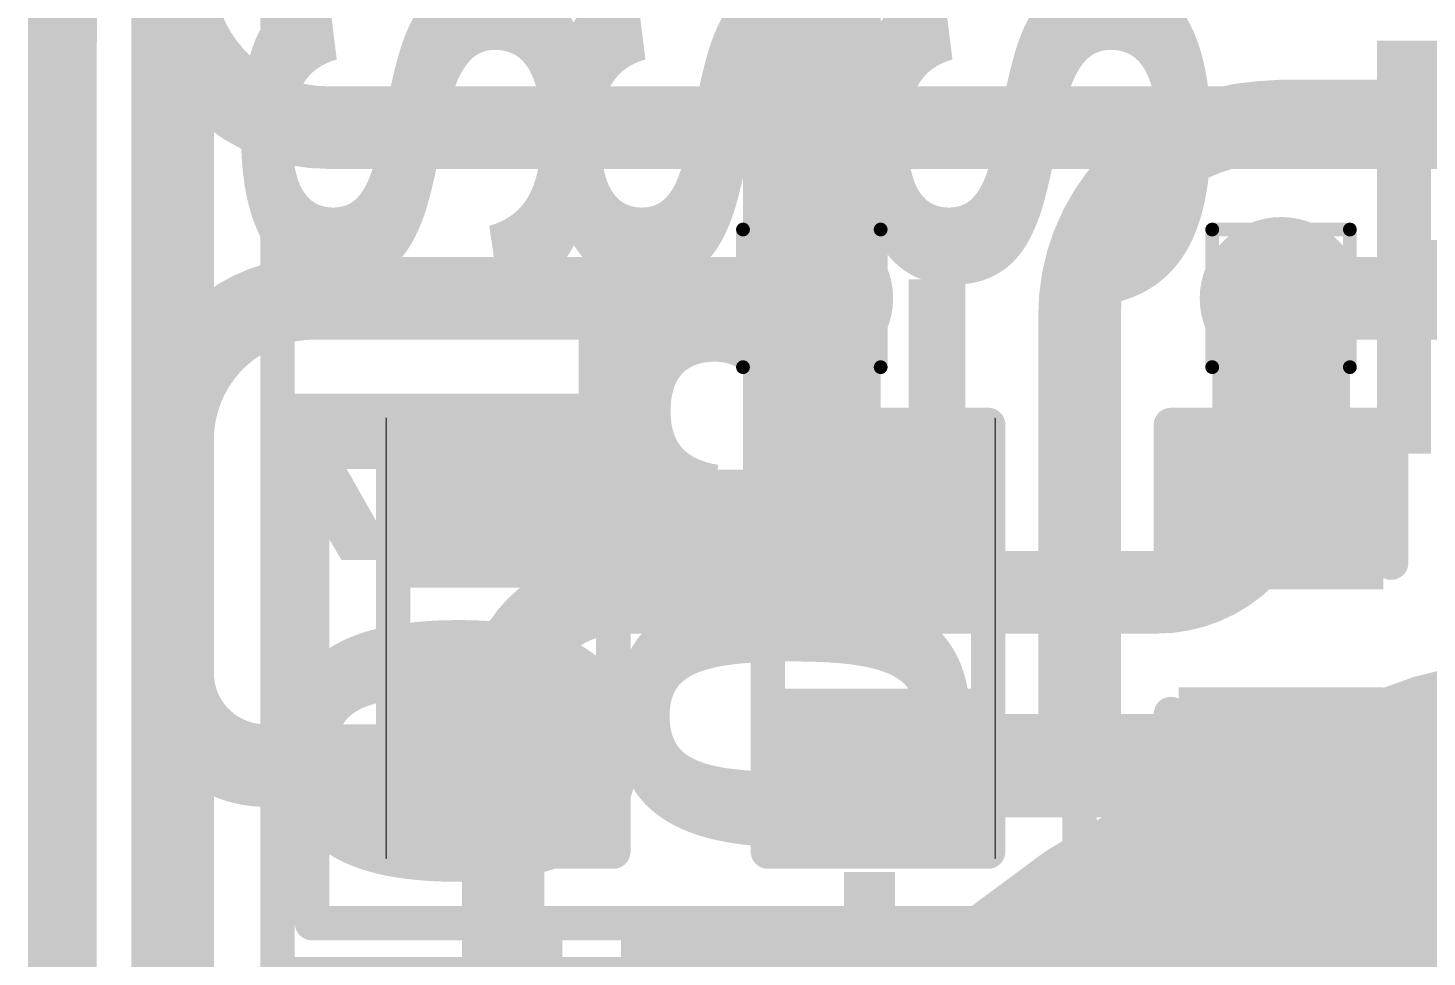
# Model space of a CAD drawing. Header units: inches. Extents: x -17 to 443, y -40 to 218.
# Drawn here: x 139.69 to 144.85, y 7.47 to 10.9 of the extents above; entities that cross this region are included whole.
import ezdxf

# ---------------------------------------------------------------- set-up
doc = ezdxf.new("R2010")
doc.units = ezdxf.units.IN
for name, color, linetype in [('Board Outline', 216, 'Continuous'), ('Bottom Layer', 5, 'Continuous'), ('Bottom Overlay', 54, 'Continuous'), ('Bottom Paste', 16, 'Continuous'), ('Bottom Solder', 6, 'Continuous'), ('Drill Drawing', 1, 'Continuous'), ('Fabrication', 76, 'Continuous'), ('Top Layer', 1, 'Continuous'), ('Top Overlay', 2, 'Continuous'), ('Top Paste', 8, 'Continuous'), ('Top Solder', 216, 'Continuous'), ('Via Holes', 16, 'Continuous')]:
    doc.layers.add(name, color=color, linetype=linetype)
doc.styles.add('Arial', font='', dxfattribs={"height": 0.2})
doc.styles.add('Arial Black_Bold', font='', dxfattribs={"height": 0.2})
doc.styles.get('Arial').set_extended_font_data('Arial')
doc.styles.get('Arial Black_Bold').set_extended_font_data('Arial Black', bold=True)

# ---------------------------------------------------------------- blocks, each defined once
blk = doc.blocks.new('SEMG_PAD_B_67')
at = {"layer": 'Bottom Layer'}
h = blk.add_hatch(color=5, dxfattribs=at)
edge = h.paths.add_edge_path()
edge.add_arc((-2.794e-05, 9.987183479999999), 5.00000016, 0, 360)
at = {"layer": 'Bottom Paste'}
h = blk.add_hatch(color=16, dxfattribs=at)
edge = h.paths.add_edge_path()
edge.add_arc((-2.794e-05, 9.987183479999999), 5.00000016, 0, 360)
at = {"layer": 'Bottom Solder'}
h = blk.add_hatch(color=6, dxfattribs=at)
edge = h.paths.add_edge_path()
edge.add_arc((-2.794e-05, 9.987183479999999), 5.10160016, 0, 360)
at = {"layer": 'Bottom Overlay'}
blk.add_lwpolyline([(5.683262699999999, 10.96579468, 0.127, 0.127, 0), (5.683262699999999, -10.96562958, 0.127, 0.127, 0)], format="xyseb", dxfattribs=at)
blk = doc.blocks.new('S______B______0402_122')
at = {"layer": 'Top Layer'}
for points in [[(-0.6985, -0.3175), (-0.6985, 0.3175), (-0.2412999999999999, 0.3175), (-0.2413, -0.3175)], [(0.2412999999999999, -0.3175), (0.2413, 0.3175), (0.6985, 0.3175), (0.6985, -0.3175)]]:
    blk.add_hatch(color=1, dxfattribs=at).paths.add_polyline_path(points)
at = {"layer": 'Top Paste'}
for points in [[(-0.6985, -0.3175), (-0.6985, 0.3175), (-0.2412999999999999, 0.3175), (-0.2413, -0.3175)], [(0.2412999999999999, -0.3175), (0.2413, 0.3175), (0.6985, 0.3175), (0.6985, -0.3175)]]:
    blk.add_hatch(color=8, dxfattribs=at).paths.add_polyline_path(points)
at = {"layer": 'Top Solder'}
for points in [[(-0.75350116, -0.37250116), (-0.75350116, 0.37250116), (-0.1862988399999999, 0.37250116), (-0.18629884, -0.37250116)], [(0.1862988399999999, -0.37250116), (0.18629884, 0.37250116), (0.75350116, 0.37250116), (0.75350116, -0.37250116)]]:
    blk.add_hatch(color=216, dxfattribs=at).paths.add_polyline_path(points)
at = {"layer": 'Top Overlay'}
for points in [[(-0.7874, 0.4064, 0.127, 0.127, 0), (-0.7874, -0.4064, 0.127, 0.127, 0)], [(-0.7874, 0.4064, 0.127, 0.127, 0), (0.7874, 0.4064, 0.127, 0.127, 0)], [(0.7874, 0.4064, 0.127, 0.127, 0), (0.7874, -0.4064, 0.127, 0.127, 0)], [(-0.7874, -0.4064, 0.127, 0.127, 0), (0.7874, -0.4064, 0.127, 0.127, 0)], [(-0.8128, -0.4318, 0.0032258, 0.0032258, 0), (0.8128, -0.4318, 0.0032258, 0.0032258, 0)]]:
    blk.add_lwpolyline(points, format="xyseb", dxfattribs=at)
for points in [[(-0.8191499999999999, 0.4064, 0.0635, 0.0635, 1), (-0.7556499999999999, 0.4064, 0.0635, 0.0635, 1)], [(-0.8191499999999999, 0.4064, 0.0635, 0.0635, 1), (-0.7556499999999999, 0.4064, 0.0635, 0.0635, 1)], [(0.7556499999999999, 0.4064, 0.0635, 0.0635, 1), (0.8191499999999999, 0.4064, 0.0635, 0.0635, 1)], [(0.7556499999999999, 0.4064, 0.0635, 0.0635, 1), (0.8191499999999999, 0.4064, 0.0635, 0.0635, 1)], [(-0.8191499999999999, -0.4064, 0.0635, 0.0635, 1), (-0.7556499999999999, -0.4064, 0.0635, 0.0635, 1)], [(-0.8191499999999999, -0.4064, 0.0635, 0.0635, 1), (-0.7556499999999999, -0.4064, 0.0635, 0.0635, 1)], [(0.7556499999999999, -0.4064, 0.0635, 0.0635, 1), (0.8191499999999999, -0.4064, 0.0635, 0.0635, 1)], [(0.7556499999999999, -0.4064, 0.0635, 0.0635, 1), (0.8191499999999999, -0.4064, 0.0635, 0.0635, 1)], [(-0.81360518, -0.4318, 0.0016129, 0.0016129, 1), (-0.8119948199999999, -0.4318, 0.0016129, 0.0016129, 1)], [(0.8119948199999999, -0.4318, 0.0016129, 0.0016129, 1), (0.81360518, -0.4318, 0.0016129, 0.0016129, 1)]]:
    blk.add_lwpolyline(points, format="xyseb", close=True, dxfattribs=at)
at = {"layer": 'Top Overlay', "style": 'Arial Black_Bold'}
blk.add_text('SB401', height=1.27, dxfattribs=at).set_placement((1.01177852, -0.46740318))
blk = doc.blocks.new('R___0402_176')
at = {"layer": 'Top Layer'}
for points in [[(-0.6985, -0.3175), (-0.6985, 0.3174999999999999), (-0.2413000000000001, 0.3175), (-0.2412999999999999, -0.3174999999999999)], [(0.2413025400000001, -0.3175), (0.2413025399999999, 0.3174999999999999), (0.6985025399999999, 0.3175), (0.6985025399999999, -0.3174999999999999)]]:
    blk.add_hatch(color=1, dxfattribs=at).paths.add_polyline_path(points)
at = {"layer": 'Top Paste'}
for points in [[(-0.6985, -0.3175), (-0.6985, 0.3174999999999999), (-0.2413000000000001, 0.3175), (-0.2412999999999999, -0.3174999999999999)], [(0.2413025400000001, -0.3175), (0.2413025399999999, 0.3174999999999999), (0.6985025399999999, 0.3175), (0.6985025399999999, -0.3174999999999999)]]:
    blk.add_hatch(color=8, dxfattribs=at).paths.add_polyline_path(points)
at = {"layer": 'Top Solder'}
for points in [[(-0.75350116, -0.3725011600000001), (-0.75350116, 0.3725011599999999), (-0.18629884, 0.3725011600000001), (-0.1862988399999999, -0.3725011599999999)], [(0.1863013800000001, -0.3725011600000001), (0.1863013799999999, 0.3725011599999999), (0.7535037, 0.3725011600000001), (0.7535037, -0.3725011599999999)]]:
    blk.add_hatch(color=216, dxfattribs=at).paths.add_polyline_path(points)
at = {"layer": 'Top Overlay'}
for points in [[(0.7874, 0.4064, 0.127, 0.127, 0), (-0.7874, 0.4064, 0.127, 0.127, 0)], [(-0.7874, -0.4064, 0.127, 0.127, 0), (-0.7874, 0.4064, 0.127, 0.127, 0)], [(0.7874, -0.4064, 0.127, 0.127, 0), (0.7874, 0.4064, 0.127, 0.127, 0)], [(0.7874, -0.4064, 0.127, 0.127, 0), (-0.7874, -0.4064, 0.127, 0.127, 0)], [(0.8128, -0.4318, 0.0032258, 0.0032258, 0), (-0.8127974599999999, -0.4318, 0.0032258, 0.0032258, 0)]]:
    blk.add_lwpolyline(points, format="xyseb", dxfattribs=at)
for points in [[(-0.8191499999999999, 0.4064, 0.0635, 0.0635, 1), (-0.7556499999999999, 0.4064, 0.0635, 0.0635, 1)], [(-0.8191499999999999, 0.4064, 0.0635, 0.0635, 1), (-0.7556499999999999, 0.4064, 0.0635, 0.0635, 1)], [(0.7556499999999999, 0.4064, 0.0635, 0.0635, 1), (0.8191499999999999, 0.4064, 0.0635, 0.0635, 1)], [(0.7556499999999999, 0.4064, 0.0635, 0.0635, 1), (0.8191499999999999, 0.4064, 0.0635, 0.0635, 1)], [(-0.8191499999999999, -0.4064, 0.0635, 0.0635, 1), (-0.7556499999999999, -0.4064, 0.0635, 0.0635, 1)], [(-0.8191499999999999, -0.4064, 0.0635, 0.0635, 1), (-0.7556499999999999, -0.4064, 0.0635, 0.0635, 1)], [(0.7556499999999999, -0.4064, 0.0635, 0.0635, 1), (0.8191499999999999, -0.4064, 0.0635, 0.0635, 1)], [(0.7556499999999999, -0.4064, 0.0635, 0.0635, 1), (0.8191499999999999, -0.4064, 0.0635, 0.0635, 1)], [(-0.8136026399999999, -0.4318, 0.0016129, 0.0016129, 1), (-0.81199228, -0.4318, 0.0016129, 0.0016129, 1)], [(0.8119948199999999, -0.4318, 0.0016129, 0.0016129, 1), (0.81360518, -0.4318, 0.0016129, 0.0016129, 1)]]:
    blk.add_lwpolyline(points, format="xyseb", close=True, dxfattribs=at)
blk = doc.blocks.new('R___0402_177')
at = {"layer": 'Top Layer'}
for points in [[(-0.6985, -0.3175), (-0.6985, 0.3175), (-0.2412999999999999, 0.3175), (-0.2413, -0.3175)], [(0.2412999999999999, -0.3175), (0.2413, 0.3175), (0.6985, 0.3175), (0.6985, -0.3175)]]:
    blk.add_hatch(color=1, dxfattribs=at).paths.add_polyline_path(points)
at = {"layer": 'Top Paste'}
for points in [[(-0.6985, -0.3175), (-0.6985, 0.3175), (-0.2412999999999999, 0.3175), (-0.2413, -0.3175)], [(0.2412999999999999, -0.3175), (0.2413, 0.3175), (0.6985, 0.3175), (0.6985, -0.3175)]]:
    blk.add_hatch(color=8, dxfattribs=at).paths.add_polyline_path(points)
at = {"layer": 'Top Solder'}
for points in [[(-0.75350116, -0.37250116), (-0.75350116, 0.37250116), (-0.1862988399999999, 0.37250116), (-0.18629884, -0.37250116)], [(0.1862988399999999, -0.37250116), (0.18629884, 0.37250116), (0.75350116, 0.37250116), (0.75350116, -0.37250116)]]:
    blk.add_hatch(color=216, dxfattribs=at).paths.add_polyline_path(points)
at = {"layer": 'Top Overlay'}
for points in [[(-0.7874, 0.4064, 0.127, 0.127, 0), (0.7874, 0.4064, 0.127, 0.127, 0)], [(-0.7874, 0.4064, 0.127, 0.127, 0), (-0.7874, -0.4064, 0.127, 0.127, 0)], [(0.7874, 0.4064, 0.127, 0.127, 0), (0.7874, -0.4064, 0.127, 0.127, 0)], [(-0.7874, -0.4064, 0.127, 0.127, 0), (0.7874, -0.4064, 0.127, 0.127, 0)], [(-0.8128, -0.4318, 0.0032258, 0.0032258, 0), (0.8128, -0.4318, 0.0032258, 0.0032258, 0)]]:
    blk.add_lwpolyline(points, format="xyseb", dxfattribs=at)
for points in [[(-0.8191499999999999, 0.4064, 0.0635, 0.0635, 1), (-0.7556499999999999, 0.4064, 0.0635, 0.0635, 1)], [(-0.8191499999999999, 0.4064, 0.0635, 0.0635, 1), (-0.7556499999999999, 0.4064, 0.0635, 0.0635, 1)], [(0.7556499999999999, 0.4064, 0.0635, 0.0635, 1), (0.8191499999999999, 0.4064, 0.0635, 0.0635, 1)], [(0.7556499999999999, 0.4064, 0.0635, 0.0635, 1), (0.8191499999999999, 0.4064, 0.0635, 0.0635, 1)], [(-0.8191499999999999, -0.4064, 0.0635, 0.0635, 1), (-0.7556499999999999, -0.4064, 0.0635, 0.0635, 1)], [(-0.8191499999999999, -0.4064, 0.0635, 0.0635, 1), (-0.7556499999999999, -0.4064, 0.0635, 0.0635, 1)], [(0.7556499999999999, -0.4064, 0.0635, 0.0635, 1), (0.8191499999999999, -0.4064, 0.0635, 0.0635, 1)], [(0.7556499999999999, -0.4064, 0.0635, 0.0635, 1), (0.8191499999999999, -0.4064, 0.0635, 0.0635, 1)], [(-0.81360518, -0.4318, 0.0016129, 0.0016129, 1), (-0.8119948199999999, -0.4318, 0.0016129, 0.0016129, 1)], [(0.8119948199999999, -0.4318, 0.0016129, 0.0016129, 1), (0.81360518, -0.4318, 0.0016129, 0.0016129, 1)]]:
    blk.add_lwpolyline(points, format="xyseb", close=True, dxfattribs=at)
blk = doc.blocks.new('C___0402_243')
at = {"layer": 'Top Layer'}
for points in [[(-0.6985, -0.3175), (-0.6985, 0.3175), (-0.2412999999999999, 0.3175), (-0.2413, -0.3175)], [(0.2412999999999999, -0.3175), (0.2413, 0.3175), (0.6985, 0.3175), (0.6985, -0.3175)]]:
    blk.add_hatch(color=1, dxfattribs=at).paths.add_polyline_path(points)
at = {"layer": 'Top Paste'}
for points in [[(-0.6985, -0.3175), (-0.6985, 0.3175), (-0.2412999999999999, 0.3175), (-0.2413, -0.3175)], [(0.2412999999999999, -0.3175), (0.2413, 0.3175), (0.6985, 0.3175), (0.6985, -0.3175)]]:
    blk.add_hatch(color=8, dxfattribs=at).paths.add_polyline_path(points)
at = {"layer": 'Top Solder'}
for points in [[(-0.7584998799999999, -0.37749988), (-0.7584998799999999, 0.37749988), (-0.18130012, 0.37749988), (-0.18130012, -0.37749988)], [(0.18130012, -0.37749988), (0.18130012, 0.37749988), (0.7584998799999999, 0.37749988), (0.7584998799999999, -0.37749988)]]:
    blk.add_hatch(color=216, dxfattribs=at).paths.add_polyline_path(points)
at = {"layer": 'Top Overlay'}
for points in [[(-0.7874, 0.4064, 0.127, 0.127, 0), (-0.7874, -0.4064, 0.127, 0.127, 0)], [(-0.7874, 0.4064, 0.127, 0.127, 0), (-0.2794, 0.4064, 0.127, 0.127, 0)], [(0.2794, 0.4064, 0.127, 0.127, 0), (0.7874, 0.4064, 0.127, 0.127, 0)], [(0.7874, 0.4064, 0.127, 0.127, 0), (0.7874, -0.4064, 0.127, 0.127, 0)], [(-0.7874, -0.4064, 0.127, 0.127, 0), (-0.2794, -0.4064, 0.127, 0.127, 0)], [(0.2794, -0.4064, 0.127, 0.127, 0), (0.7874, -0.4064, 0.127, 0.127, 0)]]:
    blk.add_lwpolyline(points, format="xyseb", dxfattribs=at)
for points in [[(-0.8191499999999999, 0.4064, 0.0635, 0.0635, 1), (-0.7556499999999999, 0.4064, 0.0635, 0.0635, 1)], [(-0.8191499999999999, 0.4064, 0.0635, 0.0635, 1), (-0.7556499999999999, 0.4064, 0.0635, 0.0635, 1)], [(-0.31115, 0.4064, 0.0635, 0.0635, 1), (-0.24765, 0.4064, 0.0635, 0.0635, 1)], [(0.24765, 0.4064, 0.0635, 0.0635, 1), (0.31115, 0.4064, 0.0635, 0.0635, 1)], [(0.7556499999999999, 0.4064, 0.0635, 0.0635, 1), (0.8191499999999999, 0.4064, 0.0635, 0.0635, 1)], [(0.7556499999999999, 0.4064, 0.0635, 0.0635, 1), (0.8191499999999999, 0.4064, 0.0635, 0.0635, 1)], [(-0.8191499999999999, -0.4064, 0.0635, 0.0635, 1), (-0.7556499999999999, -0.4064, 0.0635, 0.0635, 1)], [(-0.8191499999999999, -0.4064, 0.0635, 0.0635, 1), (-0.7556499999999999, -0.4064, 0.0635, 0.0635, 1)], [(-0.31115, -0.4064, 0.0635, 0.0635, 1), (-0.24765, -0.4064, 0.0635, 0.0635, 1)], [(0.24765, -0.4064, 0.0635, 0.0635, 1), (0.31115, -0.4064, 0.0635, 0.0635, 1)], [(0.7556499999999999, -0.4064, 0.0635, 0.0635, 1), (0.8191499999999999, -0.4064, 0.0635, 0.0635, 1)], [(0.7556499999999999, -0.4064, 0.0635, 0.0635, 1), (0.8191499999999999, -0.4064, 0.0635, 0.0635, 1)]]:
    blk.add_lwpolyline(points, format="xyseb", close=True, dxfattribs=at)

msp = doc.modelspace()

# ---------------------------------------------------------------- hatches: boundary and pattern name
at = {"layer": 'Bottom Layer'}
h = msp.add_hatch(color=5, dxfattribs=at)
edge = h.paths.add_edge_path()
edge.add_arc((142.57733994, 9.904844299999999), 0.2999994, 0, 360)
h = msp.add_hatch(color=5, dxfattribs=at)
edge = h.paths.add_edge_path()
edge.add_arc((144.308703, 9.904844299999999), 0.2999994, 0, 360)
at = {"layer": 'Top Layer'}
h = msp.add_hatch(color=1, dxfattribs=at)
edge = h.paths.add_edge_path()
edge.add_arc((142.57733994, 9.904844299999999), 0.2999994, 0, 360)
h = msp.add_hatch(color=1, dxfattribs=at)
edge = h.paths.add_edge_path()
edge.add_arc((144.308703, 9.904844299999999), 0.2999994, 0, 360)
at = {"layer": 'Via Holes'}
h = msp.add_hatch(color=7, dxfattribs=at)
edge = h.paths.add_edge_path()
edge.add_arc((142.57733994, 9.904844299999999), 0.1499997, 0, 360)
h = msp.add_hatch(color=7, dxfattribs=at)
edge = h.paths.add_edge_path()
edge.add_arc((144.308703, 9.904844299999999), 0.1499997, 0, 360)

# ---------------------------------------------------------------- linework, layer by layer
at = {"layer": 'Board Outline'}
msp.add_lwpolyline([(139.81202416, 2.64837164, 0.127, 0.127, 0), (139.81218418, 24.5040277, 0.127, 0.127, 0)], format="xyseb", dxfattribs=at)
at = {"layer": 'Bottom Layer'}
for points in [[(140.79165898, 10.5350437, 0.3048, 0.3048, -0.4142135623730951), (140.21857148, 11.1081312, 0.3048, 0.3048, 0)], [(140.79165898, 10.5350437, 0.3048, 0.3048, 0), (145.06850844, 10.5350437, 0.3048, 0.3048, 0)], [(140.21845464, 9.3830013, 0.3048, 0.3048, -0.4142135623730951), (140.74029764, 9.904844299999999, 0.3048, 0.3048, 0)], [(140.74029764, 9.904844299999999, 0.3048, 0.3048, 0), (142.57733994, 9.904844299999999, 0.3048, 0.3048, 0)], [(144.308703, 9.277916419999999, 0.3048, 0.3048, 0), (144.308703, 9.904844299999999, 0.3048, 0.3048, 0)], [(140.21841654, 3.32504034, 0.3048, 0.3048, 0), (140.2184521, 9.382996219999999, 0.3048, 0.3048, 0)], [(140.2184521, 9.382996219999999, 0.3048, 0.3048, 0), (140.21845464, 9.3830013, 0.3048, 0.3048, 0)], [(144.308703, 9.277916419999999, 0.3048, 0.3048, -0.4142135623730951), (143.85063432, 8.81984774, 0.3048, 0.3048, 0)], [(141.438503, 8.3824191, 0.3048, 0.3048, -0.4142135623730951), (141.87593164, 8.81984774, 0.3048, 0.3048, 0)], [(141.87593164, 8.81984774, 0.3048, 0.3048, 0), (143.85063432, 8.81984774, 0.3048, 0.3048, 0)], [(141.438503, 6.935482699999999, 0.3048, 0.3048, 0), (141.438503, 8.3824191, 0.3048, 0.3048, 0)]]:
    msp.add_lwpolyline(points, format="xyseb", dxfattribs=at)
for points in [[(140.71545898, 10.5350437, 0.1524, 0.1524, 1), (140.86785898, 10.5350437, 0.1524, 0.1524, 1)], [(140.71545898, 10.5350437, 0.1524, 0.1524, 1), (140.86785898, 10.5350437, 0.1524, 0.1524, 1)], [(140.66409764, 9.904844299999999, 0.1524, 0.1524, 1), (140.81649764, 9.904844299999999, 0.1524, 0.1524, 1)], [(140.66409764, 9.904844299999999, 0.1524, 0.1524, 1), (140.81649764, 9.904844299999999, 0.1524, 0.1524, 1)], [(142.50113994, 9.904844299999999, 0.1524, 0.1524, 1), (142.65353994, 9.904844299999999, 0.1524, 0.1524, 1)], [(144.232503, 9.904844299999999, 0.1524, 0.1524, 1), (144.384903, 9.904844299999999, 0.1524, 0.1524, 1)], [(140.1422521, 9.382996219999999, 0.1524, 0.1524, 1), (140.2946521, 9.382996219999999, 0.1524, 0.1524, 1)], [(140.1422521, 9.382996219999999, 0.1524, 0.1524, 1), (140.2946521, 9.382996219999999, 0.1524, 0.1524, 1)], [(140.14225464, 9.3830013, 0.1524, 0.1524, 1), (140.29465464, 9.3830013, 0.1524, 0.1524, 1)], [(140.14225464, 9.3830013, 0.1524, 0.1524, 1), (140.29465464, 9.3830013, 0.1524, 0.1524, 1)], [(144.232503, 9.277916419999999, 0.1524, 0.1524, 1), (144.384903, 9.277916419999999, 0.1524, 0.1524, 1)], [(144.232503, 9.277916419999999, 0.1524, 0.1524, 1), (144.384903, 9.277916419999999, 0.1524, 0.1524, 1)], [(141.79973164, 8.81984774, 0.1524, 0.1524, 1), (141.95213164, 8.81984774, 0.1524, 0.1524, 1)], [(141.79973164, 8.81984774, 0.1524, 0.1524, 1), (141.95213164, 8.81984774, 0.1524, 0.1524, 1)], [(143.77443432, 8.81984774, 0.1524, 0.1524, 1), (143.92683432, 8.81984774, 0.1524, 0.1524, 1)], [(143.77443432, 8.81984774, 0.1524, 0.1524, 1), (143.92683432, 8.81984774, 0.1524, 0.1524, 1)], [(141.362303, 8.3824191, 0.1524, 0.1524, 1), (141.514703, 8.3824191, 0.1524, 0.1524, 1)], [(141.362303, 8.3824191, 0.1524, 0.1524, 1), (141.514703, 8.3824191, 0.1524, 0.1524, 1)]]:
    msp.add_lwpolyline(points, format="xyseb", close=True, dxfattribs=at)
at = {"layer": 'Drill Drawing'}
for points in [[(142.32333994, 10.1588443, 0.0508, 0.0508, 0), (142.83133994, 10.1588443, 0.0508, 0.0508, 0)], [(142.32333994, 9.6508443, 0.0508, 0.0508, 0), (142.32333994, 10.1588443, 0.0508, 0.0508, 0)], [(142.83133994, 9.6508443, 0.0508, 0.0508, 0), (142.83133994, 10.1588443, 0.0508, 0.0508, 0)], [(144.054703, 10.1588443, 0.0508, 0.0508, 0), (144.562703, 10.1588443, 0.0508, 0.0508, 0)], [(144.054703, 9.6508443, 0.0508, 0.0508, 0), (144.054703, 10.1588443, 0.0508, 0.0508, 0)], [(144.562703, 9.6508443, 0.0508, 0.0508, 0), (144.562703, 10.1588443, 0.0508, 0.0508, 0)], [(142.32333994, 9.6508443, 0.0508, 0.0508, 0), (142.83133994, 9.6508443, 0.0508, 0.0508, 0)], [(144.054703, 9.6508443, 0.0508, 0.0508, 0), (144.562703, 9.6508443, 0.0508, 0.0508, 0)]]:
    msp.add_lwpolyline(points, format="xyseb", dxfattribs=at)
for points in [[(142.31063994, 10.1588443, 0.0254, 0.0254, 1), (142.33603994, 10.1588443, 0.0254, 0.0254, 1)], [(142.31063994, 10.1588443, 0.0254, 0.0254, 1), (142.33603994, 10.1588443, 0.0254, 0.0254, 1)], [(142.81863994, 10.1588443, 0.0254, 0.0254, 1), (142.84403994, 10.1588443, 0.0254, 0.0254, 1)], [(142.81863994, 10.1588443, 0.0254, 0.0254, 1), (142.84403994, 10.1588443, 0.0254, 0.0254, 1)], [(144.042003, 10.1588443, 0.0254, 0.0254, 1), (144.067403, 10.1588443, 0.0254, 0.0254, 1)], [(144.042003, 10.1588443, 0.0254, 0.0254, 1), (144.067403, 10.1588443, 0.0254, 0.0254, 1)], [(144.550003, 10.1588443, 0.0254, 0.0254, 1), (144.575403, 10.1588443, 0.0254, 0.0254, 1)], [(144.550003, 10.1588443, 0.0254, 0.0254, 1), (144.575403, 10.1588443, 0.0254, 0.0254, 1)], [(142.31063994, 9.6508443, 0.0254, 0.0254, 1), (142.33603994, 9.6508443, 0.0254, 0.0254, 1)], [(142.31063994, 9.6508443, 0.0254, 0.0254, 1), (142.33603994, 9.6508443, 0.0254, 0.0254, 1)], [(142.81863994, 9.6508443, 0.0254, 0.0254, 1), (142.84403994, 9.6508443, 0.0254, 0.0254, 1)], [(142.81863994, 9.6508443, 0.0254, 0.0254, 1), (142.84403994, 9.6508443, 0.0254, 0.0254, 1)], [(144.042003, 9.6508443, 0.0254, 0.0254, 1), (144.067403, 9.6508443, 0.0254, 0.0254, 1)], [(144.042003, 9.6508443, 0.0254, 0.0254, 1), (144.067403, 9.6508443, 0.0254, 0.0254, 1)], [(144.550003, 9.6508443, 0.0254, 0.0254, 1), (144.575403, 9.6508443, 0.0254, 0.0254, 1)], [(144.550003, 9.6508443, 0.0254, 0.0254, 1), (144.575403, 9.6508443, 0.0254, 0.0254, 1)]]:
    msp.add_lwpolyline(points, format="xyseb", close=True, dxfattribs=at)
at = {"layer": 'Fabrication'}
msp.add_lwpolyline([(139.81202416, 2.64837164, 0.254, 0.254, 0), (139.81218418, 24.5040277, 0.254, 0.254, 0)], format="xyseb", dxfattribs=at)
msp.add_lwpolyline([(151.28900146, 3.60181398, 0.254, 0.254, 1), (141.28900114, 3.60181398, 0.254, 0.254, 1)], format="xyseb", close=True, dxfattribs=at)
at = {"layer": 'Top Layer'}
for points in [[(140.21844956, 8.5225128, 0.3048, 0.3048, 0), (140.21851052, 16.76248616, 0.3048, 0.3048, 0)], [(142.57733994, 9.904844299999999, 0.508, 0.508, 0), (142.57733994, 13.57624158, 0.508, 0.508, 0)], [(143.56520436, 9.84056452, 0.3048, 0.3048, -0.3960336503774174), (144.2319696, 10.55409624, 0.3048, 0.3048, 0)], [(144.2319696, 10.55409624, 0.3048, 0.3048, 0), (144.31483456, 10.55949882, 0.3048, 0.3048, 0)], [(144.31483456, 10.55949882, 0.3048, 0.3048, 0), (146.00274076, 10.55950136, 0.3048, 0.3048, 0)], [(142.57733994, 9.22783016, 0.508, 0.508, 0), (142.57733994, 9.904844299999999, 0.508, 0.508, 0)], [(144.308703, 9.192536859999999, 0.508, 0.508, 0), (144.308703, 9.904844299999999, 0.508, 0.508, 0)], [(144.308703, 9.904844299999999, 0.3048, 0.3048, 0), (146.0027433, 9.904844299999999, 0.3048, 0.3048, 0)], [(143.56520182, 9.84056452, 0.3048, 0.3048, 0), (143.56520436, 9.83931738, 0.3048, 0.3048, 0)], [(143.56520436, 8.18020462, 0.3048, 0.3048, 0), (143.56520436, 9.83931738, 0.3048, 0.3048, 0)], [(141.438503, 9.120123999999999, 0.3048, 0.3048, 0), (142.8216981, 9.120123999999999, 0.3048, 0.3048, 0)], [(142.8216981, 9.120123999999999, 0.3048, 0.3048, 0), (142.82170318, 9.12012908, 0.3048, 0.3048, 0)], [(140.21844956, 8.522510259999999, 0.3048, 0.3048, 0), (140.21844956, 8.5225128, 0.3048, 0.3048, 0)], [(140.56063582, 8.180324, 0.3048, 0.3048, -0.4142135623730951), (140.21844956, 8.522510259999999, 0.3048, 0.3048, 0)], [(142.8218251, 8.18020462, 0.3809999999999999, 0.3809999999999999, 0), (143.56520436, 8.18020462, 0.3809999999999999, 0.3809999999999999, 0)], [(143.56520436, 8.18020462, 0.3809999999999999, 0.3809999999999999, 0), (144.30858108, 8.18020462, 0.3809999999999999, 0.3809999999999999, 0)], [(144.308703, 6.58748238, 0.508, 0.508, 0), (144.308703, 8.1292827, 0.508, 0.508, 0)], [(140.56063582, 8.180324, 0.3048, 0.3048, 0), (141.438503, 8.180324, 0.3048, 0.3048, 0)], [(142.82170318, 8.18032654, 0.3048, 0.3048, 0), (142.8218251, 8.18020462, 0.3048, 0.3048, 0)], [(144.30858108, 8.18020462, 0.3048, 0.3048, 0), (144.308703, 8.1800827, 0.3048, 0.3048, 0)]]:
    msp.add_lwpolyline(points, format="xyseb", dxfattribs=at)
for points in [[(144.1557696, 10.55409624, 0.1524, 0.1524, 1), (144.3081696, 10.55409624, 0.1524, 0.1524, 1)], [(144.1557696, 10.55409624, 0.1524, 0.1524, 1), (144.3081696, 10.55409624, 0.1524, 0.1524, 1)], [(144.23863456, 10.55949882, 0.1524, 0.1524, 1), (144.39103456, 10.55949882, 0.1524, 0.1524, 1)], [(144.23863456, 10.55949882, 0.1524, 0.1524, 1), (144.39103456, 10.55949882, 0.1524, 0.1524, 1)], [(142.45033994, 9.904844299999999, 0.254, 0.254, 1), (142.70433994, 9.904844299999999, 0.254, 0.254, 1)], [(142.45033994, 9.904844299999999, 0.254, 0.254, 1), (142.70433994, 9.904844299999999, 0.254, 0.254, 1)], [(144.181703, 9.904844299999999, 0.254, 0.254, 1), (144.435703, 9.904844299999999, 0.254, 0.254, 1)], [(144.232503, 9.904844299999999, 0.1524, 0.1524, 1), (144.384903, 9.904844299999999, 0.1524, 0.1524, 1)], [(143.48900182, 9.84056452, 0.1524, 0.1524, 1), (143.64140182, 9.84056452, 0.1524, 0.1524, 1)], [(143.48900436, 9.84056452, 0.1524, 0.1524, 1), (143.64140436, 9.84056452, 0.1524, 0.1524, 1)], [(143.48900436, 9.83931738, 0.1524, 0.1524, 1), (143.64140436, 9.83931738, 0.1524, 0.1524, 1)], [(143.48900436, 9.83931738, 0.1524, 0.1524, 1), (143.64140436, 9.83931738, 0.1524, 0.1524, 1)], [(142.45033994, 9.22783016, 0.254, 0.254, 1), (142.70433994, 9.22783016, 0.254, 0.254, 1)], [(144.181703, 9.192536859999999, 0.254, 0.254, 1), (144.435703, 9.192536859999999, 0.254, 0.254, 1)], [(141.362303, 9.120123999999999, 0.1524, 0.1524, 1), (141.514703, 9.120123999999999, 0.1524, 0.1524, 1)], [(142.7454981, 9.120123999999999, 0.1524, 0.1524, 1), (142.8978981, 9.120123999999999, 0.1524, 0.1524, 1)], [(142.7454981, 9.120123999999999, 0.1524, 0.1524, 1), (142.8978981, 9.120123999999999, 0.1524, 0.1524, 1)], [(142.74550318, 9.12012908, 0.1524, 0.1524, 1), (142.89790318, 9.12012908, 0.1524, 0.1524, 1)], [(140.14224956, 8.5225128, 0.1524, 0.1524, 1), (140.29464956, 8.5225128, 0.1524, 0.1524, 1)], [(140.14224956, 8.5225128, 0.1524, 0.1524, 1), (140.29464956, 8.5225128, 0.1524, 0.1524, 1)], [(140.14224956, 8.522510259999999, 0.1524, 0.1524, 1), (140.29464956, 8.522510259999999, 0.1524, 0.1524, 1)], [(140.14224956, 8.522510259999999, 0.1524, 0.1524, 1), (140.29464956, 8.522510259999999, 0.1524, 0.1524, 1)], [(142.7265751, 8.18020462, 0.1905, 0.1905, 1), (142.9170751, 8.18020462, 0.1905, 0.1905, 1)], [(143.46995436, 8.18020462, 0.1905, 0.1905, 1), (143.66045436, 8.18020462, 0.1905, 0.1905, 1)], [(143.46995436, 8.18020462, 0.1905, 0.1905, 1), (143.66045436, 8.18020462, 0.1905, 0.1905, 1)], [(144.181703, 8.1292827, 0.254, 0.254, 1), (144.435703, 8.1292827, 0.254, 0.254, 1)], [(144.21333108, 8.18020462, 0.1905, 0.1905, 1), (144.40383108, 8.18020462, 0.1905, 0.1905, 1)], [(140.48443582, 8.180324, 0.1524, 0.1524, 1), (140.63683582, 8.180324, 0.1524, 0.1524, 1)], [(140.48443582, 8.180324, 0.1524, 0.1524, 1), (140.63683582, 8.180324, 0.1524, 0.1524, 1)], [(141.362303, 8.180324, 0.1524, 0.1524, 1), (141.514703, 8.180324, 0.1524, 0.1524, 1)], [(142.74550318, 8.18032654, 0.1524, 0.1524, 1), (142.89790318, 8.18032654, 0.1524, 0.1524, 1)], [(142.7456251, 8.18020462, 0.1524, 0.1524, 1), (142.8980251, 8.18020462, 0.1524, 0.1524, 1)], [(143.48900436, 8.18020462, 0.1524, 0.1524, 1), (143.64140436, 8.18020462, 0.1524, 0.1524, 1)], [(144.23238108, 8.18020462, 0.1524, 0.1524, 1), (144.38478108, 8.18020462, 0.1524, 0.1524, 1)], [(144.232503, 8.1800827, 0.1524, 0.1524, 1), (144.384903, 8.1800827, 0.1524, 0.1524, 1)]]:
    msp.add_lwpolyline(points, format="xyseb", close=True, dxfattribs=at)
at = {"layer": 'Top Overlay'}
for points in [[(140.73288592, 7.598915459999999, 0.127, 0.127, 0), (140.73288592, 9.4527751, 0.127, 0.127, 0)], [(143.56520436, 7.598915459999999, 0.127, 0.127, 0), (143.56520436, 9.4527751, 0.127, 0.127, 0)], [(140.73288592, 7.598915459999999, 0.127, 0.127, 0), (143.56520436, 7.598915459999999, 0.127, 0.127, 0)]]:
    msp.add_lwpolyline(points, format="xyseb", dxfattribs=at)
for points in [[(140.70113592, 9.4527751, 0.0635, 0.0635, 1), (140.76463592, 9.4527751, 0.0635, 0.0635, 1)], [(143.53345436, 9.4527751, 0.0635, 0.0635, 1), (143.59695436, 9.4527751, 0.0635, 0.0635, 1)], [(140.70113592, 7.598915459999999, 0.0635, 0.0635, 1), (140.76463592, 7.598915459999999, 0.0635, 0.0635, 1)], [(140.70113592, 7.598915459999999, 0.0635, 0.0635, 1), (140.76463592, 7.598915459999999, 0.0635, 0.0635, 1)], [(143.53345436, 7.598915459999999, 0.0635, 0.0635, 1), (143.59695436, 7.598915459999999, 0.0635, 0.0635, 1)], [(143.53345436, 7.598915459999999, 0.0635, 0.0635, 1), (143.59695436, 7.598915459999999, 0.0635, 0.0635, 1)]]:
    msp.add_lwpolyline(points, format="xyseb", close=True, dxfattribs=at)

# ---------------------------------------------------------------- block references
for name, p, rotation in [('SEMG_PAD_B_67', (146.28897336, 13.58899746), 180), ('S______B______0402_122', (141.43789848, 2.70940784), 90), ('R___0402_176', (141.438503, 8.650224), 270), ('R___0402_177', (142.82170318, 8.650226539999998), 90), ('C___0402_243', (144.308703, 8.649982699999999), 90)]:
    msp.add_blockref(name, p, dxfattribs=dict(rotation=rotation))

# ---------------------------------------------------------------- texts
at = {"layer": 'Fabrication', "style": 'Arial'}
msp.add_text('FR4', height=1.524, rotation=360, dxfattribs=at).set_placement((144.48859596, 9.33211494))
at = {"layer": 'Top Overlay', "style": 'Arial Black_Bold'}
for s, p in [('SB410', (141.76003652, 9.83142052)), ('SB408', (142.89887092, 9.83141798)), ('SB407', (144.0317922, 9.83142052)), ('SB402', (143.14322654, 3.8481889)), ('SB401', (141.91586298, 3.72118636))]:
    msp.add_text(s, height=1.27, rotation=90, dxfattribs=at).set_placement(p)

doc.saveas('drawing.dxf')
